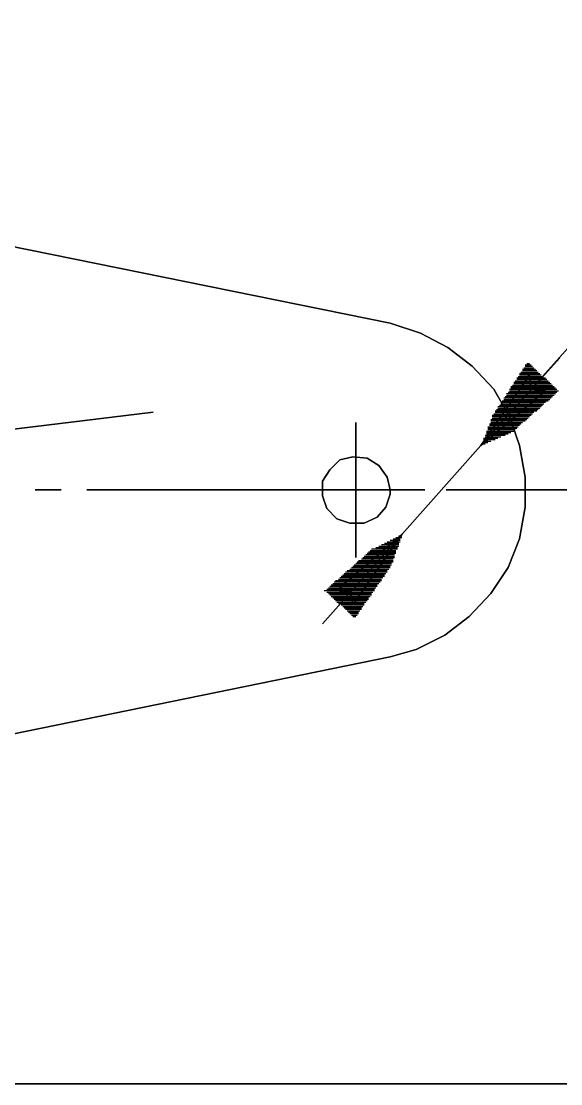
# Model space of a CAD drawing. Extents: x 1 to 210, y 1 to 298.
# Drawn here: x 146.8 to 178.6, y 196.6 to 259.2 of the extents above; entities that cross this region are included whole.
import ezdxf

# ---------------------------------------------------------------- set-up
doc = ezdxf.new("R2010")
doc.units = 0

msp = doc.modelspace()

# ---------------------------------------------------------------- linework, layer by layer
at = {"layer": 'P00000'}
msp.add_lwpolyline([(168.571332, 241.384658), (170.349324, 240.791994), (168.571332, 241.384658)], dxfattribs=at)
at = {"layer": 'P00001'}
msp.add_lwpolyline([(170.349324, 240.791994), (171.958001, 239.945329), (170.349324, 240.791994)], dxfattribs=at)
at = {"layer": 'P00002'}
msp.add_lwpolyline([(171.958001, 239.945329), (173.397329, 238.844659), (171.958001, 239.945329)], dxfattribs=at)
at = {"layer": 'P00003'}
msp.add_lwpolyline([(173.397329, 238.844659), (174.667332, 237.489994), (173.397329, 238.844659)], dxfattribs=at)
at = {"layer": 'P00004'}
msp.add_lwpolyline([(174.667332, 237.489994), (175.598659, 235.881328), (174.667332, 237.489994)], dxfattribs=at)
at = {"layer": 'P00005'}
msp.add_lwpolyline([(175.598659, 235.881328), (176.191334, 234.187993), (175.598659, 235.881328)], dxfattribs=at)
at = {"layer": 'P00006'}
msp.add_lwpolyline([(176.191334, 234.187993), (176.529998, 232.325327), (176.191334, 234.187993)], dxfattribs=at)
at = {"layer": 'P00007'}
msp.add_lwpolyline([(176.529998, 232.325327), (176.529998, 230.547329), (176.529998, 232.325327)], dxfattribs=at)
at = {"layer": 'P00008'}
msp.add_lwpolyline([(176.529998, 230.547329), (176.191334, 228.684658), (176.529998, 230.547329)], dxfattribs=at)
at = {"layer": 'P00009'}
msp.add_lwpolyline([(176.191334, 228.684658), (175.513996, 226.991329), (176.191334, 228.684658)], dxfattribs=at)
at = {"layer": 'P00010'}
msp.add_lwpolyline([(175.513996, 226.991329), (174.497994, 225.467326), (175.513996, 226.991329)], dxfattribs=at)
at = {"layer": 'P00011'}
msp.add_lwpolyline([(174.497994, 225.467326), (173.227992, 224.112661), (174.497994, 225.467326)], dxfattribs=at)
at = {"layer": 'P00012'}
msp.add_lwpolyline([(173.227992, 224.112661), (171.788664, 223.011996), (173.227992, 224.112661)], dxfattribs=at)
at = {"layer": 'P00013'}
msp.add_lwpolyline([(171.788664, 223.011996), (170.095335, 222.165326), (171.788664, 223.011996)], dxfattribs=at)
at = {"layer": 'P00014'}
msp.add_lwpolyline([(170.095335, 222.165326), (168.571332, 221.741994), (170.095335, 222.165326)], dxfattribs=at)
at = {"layer": 'P00015'}
msp.add_lwpolyline([(120.565326, 251.121327), (168.571332, 241.384658), (120.565326, 251.121327)], dxfattribs=at)
at = {"layer": 'P00016'}
msp.add_lwpolyline([(168.571332, 221.741994), (120.565326, 211.920662), (168.571332, 221.741994)], dxfattribs=at)
at = {"layer": 'P00038'}
msp.add_lwpolyline([(168.571332, 231.563326), (168.401995, 232.325327), (168.571332, 231.563326)], dxfattribs=at)
at = {"layer": 'P00039'}
msp.add_lwpolyline([(168.401995, 232.325327), (167.893994, 233.00266), (168.401995, 232.325327)], dxfattribs=at)
at = {"layer": 'P00040'}
msp.add_lwpolyline([(167.893994, 233.00266), (167.216667, 233.425992), (167.893994, 233.00266)], dxfattribs=at)
at = {"layer": 'P00041'}
msp.add_lwpolyline([(167.216667, 233.425992), (166.369991, 233.510661), (167.216667, 233.425992)], dxfattribs=at)
at = {"layer": 'P00042'}
msp.add_lwpolyline([(166.369991, 233.510661), (165.608001, 233.341329), (166.369991, 233.510661)], dxfattribs=at)
at = {"layer": 'P00043'}
msp.add_lwpolyline([(165.608001, 233.341329), (165.015326, 232.748659), (165.608001, 233.341329)], dxfattribs=at)
at = {"layer": 'P00044'}
msp.add_lwpolyline([(165.015326, 232.748659), (164.591999, 232.071327), (165.015326, 232.748659)], dxfattribs=at)
at = {"layer": 'P00045'}
msp.add_lwpolyline([(164.591999, 232.071327), (164.591999, 231.224662), (164.591999, 232.071327)], dxfattribs=at)
at = {"layer": 'P00046'}
msp.add_lwpolyline([(164.591999, 231.224662), (164.846, 230.462661), (164.591999, 231.224662)], dxfattribs=at)
at = {"layer": 'P00047'}
msp.add_lwpolyline([(164.846, 230.462661), (165.438664, 229.869991), (164.846, 230.462661)], dxfattribs=at)
at = {"layer": 'P00048'}
msp.add_lwpolyline([(165.438664, 229.869991), (166.200665, 229.615996), (165.438664, 229.869991)], dxfattribs=at)
at = {"layer": 'P00049'}
msp.add_lwpolyline([(166.200665, 229.615996), (167.047329, 229.615996), (166.200665, 229.615996)], dxfattribs=at)
at = {"layer": 'P00050'}
msp.add_lwpolyline([(167.047329, 229.615996), (167.809331, 229.95466), (167.047329, 229.615996)], dxfattribs=at)
at = {"layer": 'P00051'}
msp.add_lwpolyline([(167.809331, 229.95466), (168.317332, 230.547329), (167.809331, 229.95466)], dxfattribs=at)
at = {"layer": 'P00052'}
msp.add_lwpolyline([(168.317332, 230.547329), (168.571332, 231.309325), (168.317332, 230.547329)], dxfattribs=at)
at = {"layer": 'P00053'}
msp.add_lwpolyline([(168.571332, 231.309325), (168.571332, 231.563326), (168.571332, 231.309325)], dxfattribs=at)
at = {"layer": 'P00082'}
msp.add_lwpolyline([(162.559996, 231.563326), (166.539329, 231.563326), (162.559996, 231.563326)], dxfattribs=at)
at = {"layer": 'P00083'}
msp.add_lwpolyline([(170.603325, 231.563326), (166.539329, 231.563326), (170.603325, 231.563326)], dxfattribs=at)
at = {"layer": 'P00084'}
msp.add_lwpolyline([(166.539329, 227.583993), (166.539329, 231.563326), (166.539329, 227.583993)], dxfattribs=at)
at = {"layer": 'P00085'}
msp.add_lwpolyline([(166.539329, 235.542659), (166.539329, 231.563326), (166.539329, 235.542659)], dxfattribs=at)
at = {"layer": 'P00100'}
msp.add_lwpolyline([(147.658666, 231.563326), (149.182668, 231.563326), (147.658666, 231.563326)], dxfattribs=at)
at = {"layer": 'P00101'}
msp.add_lwpolyline([(150.70666, 231.563326), (167.385993, 231.563326), (150.70666, 231.563326)], dxfattribs=at)
at = {"layer": 'P00102'}
msp.add_lwpolyline([(168.825332, 231.563326), (170.433998, 231.563326), (168.825332, 231.563326)], dxfattribs=at)
at = {"layer": 'P00103'}
msp.add_lwpolyline([(171.873327, 231.563326), (188.55266, 231.563326), (171.873327, 231.563326)], dxfattribs=at)
at = {"layer": 'P00109'}
msp.add_lwpolyline([(173.90533, 234.187993), (196.257336, 259.164661), (173.90533, 234.187993)], dxfattribs=at)
at = {"layer": 'P00121'}
msp.add_lwpolyline([(136.397994, 233.933993), (154.60133, 236.135328), (136.397994, 233.933993)], dxfattribs=at)
at = {"layer": 'P00762'}
msp.add_lwpolyline([(46.566667, 196.596), (186.60532, 196.596), (46.566667, 196.596)], dxfattribs=at)
at = {"layer": 'P00922'}
msp.add_lwpolyline([(169.079333, 228.853995), (169.248659, 228.853995)], dxfattribs=at)
at = {"layer": 'P00923'}
msp.add_lwpolyline([(168.909996, 228.769326), (169.248659, 228.769326)], dxfattribs=at)
at = {"layer": 'P00924'}
msp.add_lwpolyline([(168.740658, 228.684658), (169.163996, 228.684658)], dxfattribs=at)
at = {"layer": 'P00925'}
msp.add_lwpolyline([(168.571332, 228.599995), (169.163996, 228.599995)], dxfattribs=at)
at = {"layer": 'P00926'}
msp.add_lwpolyline([(168.401995, 228.515326), (169.163996, 228.515326)], dxfattribs=at)
at = {"layer": 'P00927'}
msp.add_lwpolyline([(168.232658, 228.430663), (169.079333, 228.430663)], dxfattribs=at)
at = {"layer": 'P00928'}
msp.add_lwpolyline([(168.063331, 228.345994), (169.079333, 228.345994)], dxfattribs=at)
at = {"layer": 'P00929'}
msp.add_lwpolyline([(167.893994, 228.261326), (169.079333, 228.261326)], dxfattribs=at)
at = {"layer": 'P00930'}
msp.add_lwpolyline([(167.724668, 228.176662), (168.994659, 228.176662)], dxfattribs=at)
at = {"layer": 'P00931'}
msp.add_lwpolyline([(167.470667, 228.091994), (168.994659, 228.091994)], dxfattribs=at)
at = {"layer": 'P00932'}
msp.add_lwpolyline([(167.385993, 228.007325), (168.909996, 228.007325)], dxfattribs=at)
at = {"layer": 'P00933'}
msp.add_lwpolyline([(167.30133, 227.922662), (168.909996, 227.922662)], dxfattribs=at)
at = {"layer": 'P00934'}
msp.add_lwpolyline([(167.216667, 227.837993), (168.909996, 227.837993)], dxfattribs=at)
at = {"layer": 'P00935'}
msp.add_lwpolyline([(167.131993, 227.753325), (168.825332, 227.753325)], dxfattribs=at)
at = {"layer": 'P00936'}
msp.add_lwpolyline([(167.047329, 227.668661), (168.825332, 227.668661)], dxfattribs=at)
at = {"layer": 'P00937'}
msp.add_lwpolyline([(166.962666, 227.583993), (168.825332, 227.583993)], dxfattribs=at)
at = {"layer": 'P00938'}
msp.add_lwpolyline([(166.877992, 227.49933), (168.740658, 227.49933)], dxfattribs=at)
at = {"layer": 'P00939'}
msp.add_lwpolyline([(166.708666, 227.414661), (168.740658, 227.414661)], dxfattribs=at)
at = {"layer": 'P00940'}
msp.add_lwpolyline([(166.623992, 227.329992), (168.740658, 227.329992)], dxfattribs=at)
at = {"layer": 'P00941'}
msp.add_lwpolyline([(166.539329, 227.245329), (168.655995, 227.245329)], dxfattribs=at)
at = {"layer": 'P00942'}
msp.add_lwpolyline([(166.454665, 227.160661), (168.655995, 227.160661)], dxfattribs=at)
at = {"layer": 'P00943'}
msp.add_lwpolyline([(166.369991, 227.075992), (168.571332, 227.075992)], dxfattribs=at)
at = {"layer": 'P00944'}
msp.add_lwpolyline([(166.285328, 226.991329), (168.571332, 226.991329)], dxfattribs=at)
at = {"layer": 'P00945'}
msp.add_lwpolyline([(166.200665, 226.90666), (168.486658, 226.90666)], dxfattribs=at)
at = {"layer": 'P00946'}
msp.add_lwpolyline([(166.031328, 226.821992), (168.401995, 226.821992)], dxfattribs=at)
at = {"layer": 'P00947'}
msp.add_lwpolyline([(165.946665, 226.737328), (168.401995, 226.737328)], dxfattribs=at)
at = {"layer": 'P00948'}
msp.add_lwpolyline([(165.862001, 226.65266), (168.317332, 226.65266)], dxfattribs=at)
at = {"layer": 'P00949'}
msp.add_lwpolyline([(165.777327, 226.567991), (168.232658, 226.567991)], dxfattribs=at)
at = {"layer": 'P00950'}
msp.add_lwpolyline([(165.692664, 226.483328), (168.232658, 226.483328)], dxfattribs=at)
at = {"layer": 'P00951'}
msp.add_lwpolyline([(165.608001, 226.398659), (168.147994, 226.398659)], dxfattribs=at)
at = {"layer": 'P00952'}
msp.add_lwpolyline([(165.523327, 226.313996), (168.063331, 226.313996)], dxfattribs=at)
at = {"layer": 'P00953'}
msp.add_lwpolyline([(165.354, 226.229328), (168.063331, 226.229328)], dxfattribs=at)
at = {"layer": 'P00954'}
msp.add_lwpolyline([(165.269326, 226.144659), (167.978668, 226.144659)], dxfattribs=at)
at = {"layer": 'P00955'}
msp.add_lwpolyline([(165.184663, 226.059996), (167.893994, 226.059996)], dxfattribs=at)
at = {"layer": 'P00956'}
msp.add_lwpolyline([(165.1, 225.975327), (167.809331, 225.975327)], dxfattribs=at)
at = {"layer": 'P00957'}
msp.add_lwpolyline([(165.015326, 225.890658), (167.809331, 225.890658)], dxfattribs=at)
at = {"layer": 'P00958'}
msp.add_lwpolyline([(164.930663, 225.805995), (167.724668, 225.805995)], dxfattribs=at)
at = {"layer": 'P00959'}
msp.add_lwpolyline([(164.846, 225.721327), (167.639994, 225.721327)], dxfattribs=at)
at = {"layer": 'P00960'}
msp.add_lwpolyline([(164.676662, 225.636658), (167.639994, 225.636658)], dxfattribs=at)
at = {"layer": 'P00961'}
msp.add_lwpolyline([(164.846, 225.551995), (167.55533, 225.551995)], dxfattribs=at)
at = {"layer": 'P00962'}
msp.add_lwpolyline([(164.930663, 225.467326), (167.470667, 225.467326)], dxfattribs=at)
at = {"layer": 'P00963'}
msp.add_lwpolyline([(165.015326, 225.382663), (167.470667, 225.382663)], dxfattribs=at)
at = {"layer": 'P00964'}
msp.add_lwpolyline([(165.1, 225.297994), (167.385993, 225.297994)], dxfattribs=at)
at = {"layer": 'P00965'}
msp.add_lwpolyline([(165.184663, 225.213326), (167.30133, 225.213326)], dxfattribs=at)
at = {"layer": 'P00966'}
msp.add_lwpolyline([(165.269326, 225.128663), (167.30133, 225.128663)], dxfattribs=at)
at = {"layer": 'P00967'}
msp.add_lwpolyline([(165.354, 225.043994), (167.216667, 225.043994)], dxfattribs=at)
at = {"layer": 'P00968'}
msp.add_lwpolyline([(165.438664, 224.959325), (167.131993, 224.959325)], dxfattribs=at)
at = {"layer": 'P00969'}
msp.add_lwpolyline([(165.523327, 224.874662), (167.047329, 224.874662)], dxfattribs=at)
at = {"layer": 'P00970'}
msp.add_lwpolyline([(165.692664, 224.789994), (167.047329, 224.789994)], dxfattribs=at)
at = {"layer": 'P00971'}
msp.add_lwpolyline([(165.777327, 224.705325), (166.962666, 224.705325)], dxfattribs=at)
at = {"layer": 'P00972'}
msp.add_lwpolyline([(165.862001, 224.620662), (166.877992, 224.620662)], dxfattribs=at)
at = {"layer": 'P00973'}
msp.add_lwpolyline([(165.946665, 224.535993), (166.877992, 224.535993)], dxfattribs=at)
at = {"layer": 'P00974'}
msp.add_lwpolyline([(166.031328, 224.45133), (166.793329, 224.45133)], dxfattribs=at)
at = {"layer": 'P00975'}
msp.add_lwpolyline([(166.115991, 224.366661), (166.708666, 224.366661)], dxfattribs=at)
at = {"layer": 'P00976'}
msp.add_lwpolyline([(166.200665, 224.281993), (166.708666, 224.281993)], dxfattribs=at)
at = {"layer": 'P00977'}
msp.add_lwpolyline([(166.285328, 224.197329), (166.623992, 224.197329)], dxfattribs=at)
at = {"layer": 'P00978'}
msp.add_lwpolyline([(166.369991, 224.112661), (166.539329, 224.112661), (166.369991, 224.112661)], dxfattribs=at)
at = {"layer": 'P00979'}
msp.add_lwpolyline([(169.248659, 228.938658), (165.438664, 225.636658), (169.248659, 228.938658)], dxfattribs=at)
at = {"layer": 'P00980'}
msp.add_lwpolyline([(165.438664, 225.636658), (166.200665, 225.551995), (165.438664, 225.636658)], dxfattribs=at)
at = {"layer": 'P00981'}
msp.add_lwpolyline([(166.200665, 225.551995), (166.369991, 224.789994), (166.200665, 225.551995)], dxfattribs=at)
at = {"layer": 'P00982'}
msp.add_lwpolyline([(166.369991, 224.789994), (169.248659, 228.938658), (166.369991, 224.789994)], dxfattribs=at)
at = {"layer": 'P00983'}
msp.add_lwpolyline([(169.248659, 228.938658), (164.591999, 223.689329), (169.248659, 228.938658)], dxfattribs=at)
at = {"layer": 'P00984'}
msp.add_lwpolyline([(169.163996, 228.853995), (169.248659, 228.853995)], dxfattribs=at)
at = {"layer": 'P00985'}
msp.add_lwpolyline([(169.079333, 228.769326), (169.163996, 228.769326)], dxfattribs=at)
at = {"layer": 'P00986'}
msp.add_lwpolyline([(168.994659, 228.684658), (169.079333, 228.684658)], dxfattribs=at)
at = {"layer": 'P00987'}
msp.add_lwpolyline([(168.909996, 228.599995), (168.994659, 228.599995)], dxfattribs=at)
at = {"layer": 'P00988'}
msp.add_lwpolyline([(168.825332, 228.515326), (168.909996, 228.515326)], dxfattribs=at)
at = {"layer": 'P00989'}
msp.add_lwpolyline([(168.740658, 228.430663), (168.825332, 228.430663)], dxfattribs=at)
at = {"layer": 'P00990'}
msp.add_lwpolyline([(168.571332, 228.345994), (168.740658, 228.345994)], dxfattribs=at)
at = {"layer": 'P00991'}
msp.add_lwpolyline([(168.486658, 228.261326), (168.655995, 228.261326)], dxfattribs=at)
at = {"layer": 'P00992'}
msp.add_lwpolyline([(168.401995, 228.176662), (168.571332, 228.176662)], dxfattribs=at)
at = {"layer": 'P00993'}
msp.add_lwpolyline([(168.317332, 228.091994), (168.486658, 228.091994)], dxfattribs=at)
at = {"layer": 'P00994'}
msp.add_lwpolyline([(168.232658, 228.007325), (168.486658, 228.007325)], dxfattribs=at)
at = {"layer": 'P00995'}
msp.add_lwpolyline([(168.147994, 227.922662), (168.401995, 227.922662)], dxfattribs=at)
at = {"layer": 'P00996'}
msp.add_lwpolyline([(167.978668, 227.837993), (168.317332, 227.837993)], dxfattribs=at)
at = {"layer": 'P00997'}
msp.add_lwpolyline([(167.893994, 227.753325), (168.232658, 227.753325)], dxfattribs=at)
at = {"layer": 'P00998'}
msp.add_lwpolyline([(167.809331, 227.668661), (168.147994, 227.668661)], dxfattribs=at)
at = {"layer": 'P00999'}
msp.add_lwpolyline([(167.724668, 227.583993), (168.063331, 227.583993)], dxfattribs=at)
at = {"layer": 'P01000'}
msp.add_lwpolyline([(167.639994, 227.49933), (167.978668, 227.49933)], dxfattribs=at)
at = {"layer": 'P01001'}
msp.add_lwpolyline([(167.55533, 227.414661), (167.893994, 227.414661)], dxfattribs=at)
at = {"layer": 'P01002'}
msp.add_lwpolyline([(167.470667, 227.329992), (167.809331, 227.329992)], dxfattribs=at)
at = {"layer": 'P01003'}
msp.add_lwpolyline([(167.30133, 227.245329), (167.724668, 227.245329)], dxfattribs=at)
at = {"layer": 'P01004'}
msp.add_lwpolyline([(167.216667, 227.160661), (167.724668, 227.160661)], dxfattribs=at)
at = {"layer": 'P01005'}
msp.add_lwpolyline([(167.131993, 227.075992), (167.639994, 227.075992)], dxfattribs=at)
at = {"layer": 'P01006'}
msp.add_lwpolyline([(167.047329, 226.991329), (167.55533, 226.991329)], dxfattribs=at)
at = {"layer": 'P01007'}
msp.add_lwpolyline([(166.962666, 226.90666), (167.470667, 226.90666)], dxfattribs=at)
at = {"layer": 'P01008'}
msp.add_lwpolyline([(166.877992, 226.821992), (167.385993, 226.821992)], dxfattribs=at)
at = {"layer": 'P01009'}
msp.add_lwpolyline([(166.708666, 226.737328), (167.30133, 226.737328)], dxfattribs=at)
at = {"layer": 'P01010'}
msp.add_lwpolyline([(166.623992, 226.65266), (167.216667, 226.65266)], dxfattribs=at)
at = {"layer": 'P01011'}
msp.add_lwpolyline([(166.539329, 226.567991), (167.131993, 226.567991)], dxfattribs=at)
at = {"layer": 'P01012'}
msp.add_lwpolyline([(166.454665, 226.483328), (167.047329, 226.483328)], dxfattribs=at)
at = {"layer": 'P01013'}
msp.add_lwpolyline([(166.369991, 226.398659), (166.962666, 226.398659)], dxfattribs=at)
at = {"layer": 'P01014'}
msp.add_lwpolyline([(166.285328, 226.313996), (166.962666, 226.313996)], dxfattribs=at)
at = {"layer": 'P01015'}
msp.add_lwpolyline([(166.200665, 226.229328), (166.877992, 226.229328)], dxfattribs=at)
at = {"layer": 'P01016'}
msp.add_lwpolyline([(166.031328, 226.144659), (166.793329, 226.144659)], dxfattribs=at)
at = {"layer": 'P01017'}
msp.add_lwpolyline([(165.946665, 226.059996), (166.708666, 226.059996)], dxfattribs=at)
at = {"layer": 'P01018'}
msp.add_lwpolyline([(165.862001, 225.975327), (166.623992, 225.975327)], dxfattribs=at)
at = {"layer": 'P01019'}
msp.add_lwpolyline([(165.777327, 225.890658), (166.539329, 225.890658)], dxfattribs=at)
at = {"layer": 'P01020'}
msp.add_lwpolyline([(165.692664, 225.805995), (166.454665, 225.805995)], dxfattribs=at)
at = {"layer": 'P01021'}
msp.add_lwpolyline([(165.608001, 225.721327), (166.369991, 225.721327)], dxfattribs=at)
at = {"layer": 'P01022'}
msp.add_lwpolyline([(165.438664, 225.636658), (166.285328, 225.636658), (165.438664, 225.636658)], dxfattribs=at)
at = {"layer": 'P01023'}
msp.add_lwpolyline([(168.994659, 228.599995), (169.079333, 228.599995)], dxfattribs=at)
at = {"layer": 'P01024'}
msp.add_lwpolyline([(168.909996, 228.515326), (168.994659, 228.515326)], dxfattribs=at)
at = {"layer": 'P01025'}
msp.add_lwpolyline([(168.825332, 228.430663), (168.909996, 228.430663)], dxfattribs=at)
at = {"layer": 'P01026'}
msp.add_lwpolyline([(168.740658, 228.345994), (168.909996, 228.345994)], dxfattribs=at)
at = {"layer": 'P01027'}
msp.add_lwpolyline([(168.655995, 228.261326), (168.825332, 228.261326)], dxfattribs=at)
at = {"layer": 'P01028'}
msp.add_lwpolyline([(168.571332, 228.176662), (168.740658, 228.176662)], dxfattribs=at)
at = {"layer": 'P01029'}
msp.add_lwpolyline([(168.486658, 228.091994), (168.740658, 228.091994)], dxfattribs=at)
at = {"layer": 'P01030'}
msp.add_lwpolyline([(168.486658, 228.007325), (168.655995, 228.007325)], dxfattribs=at)
at = {"layer": 'P01031'}
msp.add_lwpolyline([(168.401995, 227.922662), (168.571332, 227.922662)], dxfattribs=at)
at = {"layer": 'P01032'}
msp.add_lwpolyline([(168.317332, 227.837993), (168.486658, 227.837993)], dxfattribs=at)
at = {"layer": 'P01033'}
msp.add_lwpolyline([(168.232658, 227.753325), (168.486658, 227.753325)], dxfattribs=at)
at = {"layer": 'P01034'}
msp.add_lwpolyline([(168.147994, 227.668661), (168.401995, 227.668661)], dxfattribs=at)
at = {"layer": 'P01035'}
msp.add_lwpolyline([(168.063331, 227.583993), (168.317332, 227.583993)], dxfattribs=at)
at = {"layer": 'P01036'}
msp.add_lwpolyline([(167.978668, 227.49933), (168.317332, 227.49933)], dxfattribs=at)
at = {"layer": 'P01037'}
msp.add_lwpolyline([(167.893994, 227.414661), (168.232658, 227.414661)], dxfattribs=at)
at = {"layer": 'P01038'}
msp.add_lwpolyline([(167.809331, 227.329992), (168.147994, 227.329992)], dxfattribs=at)
at = {"layer": 'P01039'}
msp.add_lwpolyline([(167.724668, 227.245329), (168.147994, 227.245329)], dxfattribs=at)
at = {"layer": 'P01040'}
msp.add_lwpolyline([(167.724668, 227.160661), (168.063331, 227.160661)], dxfattribs=at)
at = {"layer": 'P01041'}
msp.add_lwpolyline([(167.639994, 227.075992), (167.978668, 227.075992)], dxfattribs=at)
at = {"layer": 'P01042'}
msp.add_lwpolyline([(167.55533, 226.991329), (167.978668, 226.991329)], dxfattribs=at)
at = {"layer": 'P01043'}
msp.add_lwpolyline([(167.470667, 226.90666), (167.893994, 226.90666)], dxfattribs=at)
at = {"layer": 'P01044'}
msp.add_lwpolyline([(167.385993, 226.821992), (167.809331, 226.821992)], dxfattribs=at)
at = {"layer": 'P01045'}
msp.add_lwpolyline([(167.30133, 226.737328), (167.724668, 226.737328)], dxfattribs=at)
at = {"layer": 'P01046'}
msp.add_lwpolyline([(167.216667, 226.65266), (167.724668, 226.65266)], dxfattribs=at)
at = {"layer": 'P01047'}
msp.add_lwpolyline([(167.131993, 226.567991), (167.639994, 226.567991)], dxfattribs=at)
at = {"layer": 'P01048'}
msp.add_lwpolyline([(167.047329, 226.483328), (167.55533, 226.483328)], dxfattribs=at)
at = {"layer": 'P01049'}
msp.add_lwpolyline([(166.962666, 226.398659), (167.55533, 226.398659)], dxfattribs=at)
at = {"layer": 'P01050'}
msp.add_lwpolyline([(166.962666, 226.313996), (167.470667, 226.313996)], dxfattribs=at)
at = {"layer": 'P01051'}
msp.add_lwpolyline([(166.877992, 226.229328), (167.385993, 226.229328)], dxfattribs=at)
at = {"layer": 'P01052'}
msp.add_lwpolyline([(166.793329, 226.144659), (167.385993, 226.144659)], dxfattribs=at)
at = {"layer": 'P01053'}
msp.add_lwpolyline([(166.708666, 226.059996), (167.30133, 226.059996)], dxfattribs=at)
at = {"layer": 'P01054'}
msp.add_lwpolyline([(166.623992, 225.975327), (167.216667, 225.975327)], dxfattribs=at)
at = {"layer": 'P01055'}
msp.add_lwpolyline([(166.539329, 225.890658), (167.216667, 225.890658)], dxfattribs=at)
at = {"layer": 'P01056'}
msp.add_lwpolyline([(166.454665, 225.805995), (167.131993, 225.805995)], dxfattribs=at)
at = {"layer": 'P01057'}
msp.add_lwpolyline([(166.369991, 225.721327), (167.047329, 225.721327)], dxfattribs=at)
at = {"layer": 'P01058'}
msp.add_lwpolyline([(166.285328, 225.636658), (166.962666, 225.636658)], dxfattribs=at)
at = {"layer": 'P01059'}
msp.add_lwpolyline([(166.200665, 225.551995), (166.962666, 225.551995)], dxfattribs=at)
at = {"layer": 'P01060'}
msp.add_lwpolyline([(166.285328, 225.467326), (166.877992, 225.467326)], dxfattribs=at)
at = {"layer": 'P01061'}
msp.add_lwpolyline([(166.285328, 225.382663), (166.793329, 225.382663)], dxfattribs=at)
at = {"layer": 'P01062'}
msp.add_lwpolyline([(166.285328, 225.297994), (166.793329, 225.297994)], dxfattribs=at)
at = {"layer": 'P01063'}
msp.add_lwpolyline([(166.285328, 225.213326), (166.708666, 225.213326)], dxfattribs=at)
at = {"layer": 'P01064'}
msp.add_lwpolyline([(166.369991, 225.128663), (166.623992, 225.128663)], dxfattribs=at)
at = {"layer": 'P01065'}
msp.add_lwpolyline([(166.369991, 225.043994), (166.623992, 225.043994)], dxfattribs=at)
at = {"layer": 'P01066'}
msp.add_lwpolyline([(166.369991, 224.959325), (166.539329, 224.959325)], dxfattribs=at)
at = {"layer": 'P01067'}
msp.add_lwpolyline([(166.369991, 224.874662), (166.454665, 224.874662), (166.369991, 224.874662)], dxfattribs=at)
at = {"layer": 'P01068'}
msp.add_lwpolyline([(176.614661, 239.013996), (176.783998, 239.013996)], dxfattribs=at)
at = {"layer": 'P01069'}
msp.add_lwpolyline([(176.529998, 238.929328), (176.868661, 238.929328)], dxfattribs=at)
at = {"layer": 'P01070'}
msp.add_lwpolyline([(176.529998, 238.844659), (176.953325, 238.844659)], dxfattribs=at)
at = {"layer": 'P01071'}
msp.add_lwpolyline([(176.445335, 238.759996), (177.037999, 238.759996)], dxfattribs=at)
at = {"layer": 'P01072'}
msp.add_lwpolyline([(176.360661, 238.675327), (177.122662, 238.675327)], dxfattribs=at)
at = {"layer": 'P01073'}
msp.add_lwpolyline([(176.360661, 238.590658), (177.207325, 238.590658)], dxfattribs=at)
at = {"layer": 'P01074'}
msp.add_lwpolyline([(176.275997, 238.505995), (177.291999, 238.505995)], dxfattribs=at)
at = {"layer": 'P01075'}
msp.add_lwpolyline([(176.191334, 238.421327), (177.376662, 238.421327)], dxfattribs=at)
at = {"layer": 'P01076'}
msp.add_lwpolyline([(176.191334, 238.336658), (177.461326, 238.336658)], dxfattribs=at)
at = {"layer": 'P01077'}
msp.add_lwpolyline([(176.10666, 238.251995), (177.546, 238.251995)], dxfattribs=at)
at = {"layer": 'P01078'}
msp.add_lwpolyline([(176.021997, 238.167326), (177.715326, 238.167326)], dxfattribs=at)
at = {"layer": 'P01079'}
msp.add_lwpolyline([(176.021997, 238.082658), (177.8, 238.082658)], dxfattribs=at)
at = {"layer": 'P01080'}
msp.add_lwpolyline([(175.937334, 237.997994), (177.884663, 237.997994)], dxfattribs=at)
at = {"layer": 'P01081'}
msp.add_lwpolyline([(175.85266, 237.913326), (177.969326, 237.913326)], dxfattribs=at)
at = {"layer": 'P01082'}
msp.add_lwpolyline([(175.85266, 237.828663), (178.054, 237.828663)], dxfattribs=at)
at = {"layer": 'P01083'}
msp.add_lwpolyline([(175.767997, 237.743994), (178.138664, 237.743994)], dxfattribs=at)
at = {"layer": 'P01084'}
msp.add_lwpolyline([(175.683333, 237.659325), (178.223327, 237.659325)], dxfattribs=at)
at = {"layer": 'P01085'}
msp.add_lwpolyline([(175.683333, 237.574662), (178.308001, 237.574662)], dxfattribs=at)
at = {"layer": 'P01086'}
msp.add_lwpolyline([(175.598659, 237.489994), (178.392664, 237.489994)], dxfattribs=at)
at = {"layer": 'P01087'}
msp.add_lwpolyline([(175.598659, 237.405325), (178.477327, 237.405325)], dxfattribs=at)
at = {"layer": 'P01088'}
msp.add_lwpolyline([(175.513996, 237.320662), (178.392664, 237.320662)], dxfattribs=at)
at = {"layer": 'P01089'}
msp.add_lwpolyline([(175.429333, 237.235993), (178.308001, 237.235993)], dxfattribs=at)
at = {"layer": 'P01090'}
msp.add_lwpolyline([(175.429333, 237.151325), (178.223327, 237.151325)], dxfattribs=at)
at = {"layer": 'P01091'}
msp.add_lwpolyline([(175.344659, 237.066661), (178.138664, 237.066661)], dxfattribs=at)
at = {"layer": 'P01092'}
msp.add_lwpolyline([(175.259996, 236.981993), (178.054, 236.981993)], dxfattribs=at)
at = {"layer": 'P01093'}
msp.add_lwpolyline([(175.259996, 236.897329), (177.969326, 236.897329)], dxfattribs=at)
at = {"layer": 'P01094'}
msp.add_lwpolyline([(175.175332, 236.812661), (177.884663, 236.812661)], dxfattribs=at)
at = {"layer": 'P01095'}
msp.add_lwpolyline([(175.090658, 236.727992), (177.715326, 236.727992)], dxfattribs=at)
at = {"layer": 'P01096'}
msp.add_lwpolyline([(175.090658, 236.643329), (177.630663, 236.643329)], dxfattribs=at)
at = {"layer": 'P01097'}
msp.add_lwpolyline([(175.005995, 236.55866), (177.546, 236.55866)], dxfattribs=at)
at = {"layer": 'P01098'}
msp.add_lwpolyline([(174.921332, 236.473992), (177.461326, 236.473992)], dxfattribs=at)
at = {"layer": 'P01099'}
msp.add_lwpolyline([(174.921332, 236.389329), (177.376662, 236.389329)], dxfattribs=at)
at = {"layer": 'P01100'}
msp.add_lwpolyline([(174.836658, 236.30466), (177.291999, 236.30466)], dxfattribs=at)
at = {"layer": 'P01101'}
msp.add_lwpolyline([(174.751995, 236.219991), (177.207325, 236.219991)], dxfattribs=at)
at = {"layer": 'P01102'}
msp.add_lwpolyline([(174.751995, 236.135328), (177.037999, 236.135328)], dxfattribs=at)
at = {"layer": 'P01103'}
msp.add_lwpolyline([(174.667332, 236.05066), (176.953325, 236.05066)], dxfattribs=at)
at = {"layer": 'P01104'}
msp.add_lwpolyline([(174.582658, 235.965991), (176.868661, 235.965991)], dxfattribs=at)
at = {"layer": 'P01105'}
msp.add_lwpolyline([(174.582658, 235.881328), (176.783998, 235.881328)], dxfattribs=at)
at = {"layer": 'P01106'}
msp.add_lwpolyline([(174.582658, 235.796659), (176.699324, 235.796659)], dxfattribs=at)
at = {"layer": 'P01107'}
msp.add_lwpolyline([(174.497994, 235.711996), (176.614661, 235.711996)], dxfattribs=at)
at = {"layer": 'P01108'}
msp.add_lwpolyline([(174.497994, 235.627327), (176.529998, 235.627327)], dxfattribs=at)
at = {"layer": 'P01109'}
msp.add_lwpolyline([(174.497994, 235.542659), (176.360661, 235.542659)], dxfattribs=at)
at = {"layer": 'P01110'}
msp.add_lwpolyline([(174.413331, 235.457995), (176.275997, 235.457995)], dxfattribs=at)
at = {"layer": 'P01111'}
msp.add_lwpolyline([(174.413331, 235.373327), (176.191334, 235.373327)], dxfattribs=at)
at = {"layer": 'P01112'}
msp.add_lwpolyline([(174.328668, 235.288658), (176.10666, 235.288658)], dxfattribs=at)
at = {"layer": 'P01113'}
msp.add_lwpolyline([(174.328668, 235.203995), (176.021997, 235.203995)], dxfattribs=at)
at = {"layer": 'P01114'}
msp.add_lwpolyline([(174.328668, 235.119326), (175.937334, 235.119326)], dxfattribs=at)
at = {"layer": 'P01115'}
msp.add_lwpolyline([(174.243994, 235.034658), (175.85266, 235.034658)], dxfattribs=at)
at = {"layer": 'P01116'}
msp.add_lwpolyline([(174.243994, 234.949995), (175.683333, 234.949995)], dxfattribs=at)
at = {"layer": 'P01117'}
msp.add_lwpolyline([(174.243994, 234.865326), (175.513996, 234.865326)], dxfattribs=at)
at = {"layer": 'P01118'}
msp.add_lwpolyline([(174.159331, 234.780663), (175.344659, 234.780663)], dxfattribs=at)
at = {"layer": 'P01119'}
msp.add_lwpolyline([(174.159331, 234.695994), (175.090658, 234.695994)], dxfattribs=at)
at = {"layer": 'P01120'}
msp.add_lwpolyline([(174.074668, 234.611326), (174.921332, 234.611326)], dxfattribs=at)
at = {"layer": 'P01121'}
msp.add_lwpolyline([(174.074668, 234.526662), (174.751995, 234.526662)], dxfattribs=at)
at = {"layer": 'P01122'}
msp.add_lwpolyline([(174.074668, 234.441994), (174.497994, 234.441994)], dxfattribs=at)
at = {"layer": 'P01123'}
msp.add_lwpolyline([(173.989994, 234.357325), (174.328668, 234.357325)], dxfattribs=at)
at = {"layer": 'P01124'}
msp.add_lwpolyline([(173.989994, 234.272662), (174.159331, 234.272662), (173.989994, 234.272662)], dxfattribs=at)
at = {"layer": 'P01125'}
msp.add_lwpolyline([(173.90533, 234.187993), (177.715326, 237.405325), (173.90533, 234.187993)], dxfattribs=at)
at = {"layer": 'P01126'}
msp.add_lwpolyline([(177.715326, 237.405325), (176.868661, 237.489994), (177.715326, 237.405325)], dxfattribs=at)
at = {"layer": 'P01127'}
msp.add_lwpolyline([(176.868661, 237.489994), (176.783998, 238.336658), (176.868661, 237.489994)], dxfattribs=at)
at = {"layer": 'P01128'}
msp.add_lwpolyline([(176.783998, 238.336658), (173.90533, 234.187993), (176.783998, 238.336658)], dxfattribs=at)
at = {"layer": 'P01129'}
msp.add_lwpolyline([(173.90533, 234.187993), (178.562001, 239.35266), (173.90533, 234.187993)], dxfattribs=at)
at = {"layer": 'P01130'}
msp.add_lwpolyline([(176.868661, 237.405325), (177.715326, 237.405325)], dxfattribs=at)
at = {"layer": 'P01131'}
msp.add_lwpolyline([(176.783998, 237.320662), (177.630663, 237.320662)], dxfattribs=at)
at = {"layer": 'P01132'}
msp.add_lwpolyline([(176.699324, 237.235993), (177.546, 237.235993)], dxfattribs=at)
at = {"layer": 'P01133'}
msp.add_lwpolyline([(176.614661, 237.151325), (177.461326, 237.151325)], dxfattribs=at)
at = {"layer": 'P01134'}
msp.add_lwpolyline([(176.529998, 237.066661), (177.376662, 237.066661)], dxfattribs=at)
at = {"layer": 'P01135'}
msp.add_lwpolyline([(176.445335, 236.981993), (177.291999, 236.981993)], dxfattribs=at)
at = {"layer": 'P01136'}
msp.add_lwpolyline([(176.360661, 236.897329), (177.122662, 236.897329)], dxfattribs=at)
at = {"layer": 'P01137'}
msp.add_lwpolyline([(176.275997, 236.812661), (177.037999, 236.812661)], dxfattribs=at)
at = {"layer": 'P01138'}
msp.add_lwpolyline([(176.191334, 236.727992), (176.953325, 236.727992)], dxfattribs=at)
at = {"layer": 'P01139'}
msp.add_lwpolyline([(176.191334, 236.643329), (176.868661, 236.643329)], dxfattribs=at)
at = {"layer": 'P01140'}
msp.add_lwpolyline([(176.10666, 236.55866), (176.783998, 236.55866)], dxfattribs=at)
at = {"layer": 'P01141'}
msp.add_lwpolyline([(176.021997, 236.473992), (176.614661, 236.473992)], dxfattribs=at)
at = {"layer": 'P01142'}
msp.add_lwpolyline([(175.937334, 236.389329), (176.529998, 236.389329)], dxfattribs=at)
at = {"layer": 'P01143'}
msp.add_lwpolyline([(175.85266, 236.30466), (176.445335, 236.30466)], dxfattribs=at)
at = {"layer": 'P01144'}
msp.add_lwpolyline([(175.767997, 236.219991), (176.360661, 236.219991)], dxfattribs=at)
at = {"layer": 'P01145'}
msp.add_lwpolyline([(175.683333, 236.135328), (176.275997, 236.135328)], dxfattribs=at)
at = {"layer": 'P01146'}
msp.add_lwpolyline([(175.598659, 236.05066), (176.191334, 236.05066)], dxfattribs=at)
at = {"layer": 'P01147'}
msp.add_lwpolyline([(175.513996, 235.965991), (176.021997, 235.965991)], dxfattribs=at)
at = {"layer": 'P01148'}
msp.add_lwpolyline([(175.429333, 235.881328), (175.937334, 235.881328)], dxfattribs=at)
at = {"layer": 'P01149'}
msp.add_lwpolyline([(175.429333, 235.796659), (175.85266, 235.796659)], dxfattribs=at)
at = {"layer": 'P01150'}
msp.add_lwpolyline([(175.344659, 235.711996), (175.767997, 235.711996)], dxfattribs=at)
at = {"layer": 'P01151'}
msp.add_lwpolyline([(175.259996, 235.627327), (175.683333, 235.627327)], dxfattribs=at)
at = {"layer": 'P01152'}
msp.add_lwpolyline([(175.175332, 235.542659), (175.513996, 235.542659)], dxfattribs=at)
at = {"layer": 'P01153'}
msp.add_lwpolyline([(175.090658, 235.457995), (175.429333, 235.457995)], dxfattribs=at)
at = {"layer": 'P01154'}
msp.add_lwpolyline([(175.005995, 235.373327), (175.344659, 235.373327)], dxfattribs=at)
at = {"layer": 'P01155'}
msp.add_lwpolyline([(174.921332, 235.288658), (175.259996, 235.288658)], dxfattribs=at)
at = {"layer": 'P01156'}
msp.add_lwpolyline([(174.836658, 235.203995), (175.175332, 235.203995)], dxfattribs=at)
at = {"layer": 'P01157'}
msp.add_lwpolyline([(174.751995, 235.119326), (175.090658, 235.119326)], dxfattribs=at)
at = {"layer": 'P01158'}
msp.add_lwpolyline([(174.667332, 235.034658), (174.921332, 235.034658)], dxfattribs=at)
at = {"layer": 'P01159'}
msp.add_lwpolyline([(174.667332, 234.949995), (174.836658, 234.949995)], dxfattribs=at)
at = {"layer": 'P01160'}
msp.add_lwpolyline([(174.582658, 234.865326), (174.751995, 234.865326)], dxfattribs=at)
at = {"layer": 'P01161'}
msp.add_lwpolyline([(174.497994, 234.780663), (174.667332, 234.780663)], dxfattribs=at)
at = {"layer": 'P01162'}
msp.add_lwpolyline([(174.413331, 234.695994), (174.582658, 234.695994)], dxfattribs=at)
at = {"layer": 'P01163'}
msp.add_lwpolyline([(174.328668, 234.611326), (174.413331, 234.611326)], dxfattribs=at)
at = {"layer": 'P01164'}
msp.add_lwpolyline([(174.243994, 234.526662), (174.328668, 234.526662)], dxfattribs=at)
at = {"layer": 'P01165'}
msp.add_lwpolyline([(174.159331, 234.441994), (174.243994, 234.441994)], dxfattribs=at)
at = {"layer": 'P01166'}
msp.add_lwpolyline([(174.074668, 234.357325), (174.159331, 234.357325)], dxfattribs=at)
at = {"layer": 'P01167'}
msp.add_lwpolyline([(173.989994, 234.272662), (174.074668, 234.272662), (173.989994, 234.272662)], dxfattribs=at)
at = {"layer": 'P01168'}
msp.add_lwpolyline([(176.783998, 238.251995), (176.868661, 238.251995)], dxfattribs=at)
at = {"layer": 'P01169'}
msp.add_lwpolyline([(176.699324, 238.167326), (176.868661, 238.167326)], dxfattribs=at)
at = {"layer": 'P01170'}
msp.add_lwpolyline([(176.614661, 238.082658), (176.868661, 238.082658)], dxfattribs=at)
at = {"layer": 'P01171'}
msp.add_lwpolyline([(176.614661, 237.997994), (176.868661, 237.997994)], dxfattribs=at)
at = {"layer": 'P01172'}
msp.add_lwpolyline([(176.529998, 237.913326), (176.868661, 237.913326)], dxfattribs=at)
at = {"layer": 'P01173'}
msp.add_lwpolyline([(176.445335, 237.828663), (176.868661, 237.828663)], dxfattribs=at)
at = {"layer": 'P01174'}
msp.add_lwpolyline([(176.445335, 237.743994), (176.868661, 237.743994)], dxfattribs=at)
at = {"layer": 'P01175'}
msp.add_lwpolyline([(176.360661, 237.659325), (176.868661, 237.659325)], dxfattribs=at)
at = {"layer": 'P01176'}
msp.add_lwpolyline([(176.275997, 237.574662), (176.868661, 237.574662)], dxfattribs=at)
at = {"layer": 'P01177'}
msp.add_lwpolyline([(176.275997, 237.489994), (176.868661, 237.489994)], dxfattribs=at)
at = {"layer": 'P01178'}
msp.add_lwpolyline([(176.191334, 237.405325), (176.868661, 237.405325)], dxfattribs=at)
at = {"layer": 'P01179'}
msp.add_lwpolyline([(176.10666, 237.320662), (176.783998, 237.320662)], dxfattribs=at)
at = {"layer": 'P01180'}
msp.add_lwpolyline([(176.021997, 237.235993), (176.699324, 237.235993)], dxfattribs=at)
at = {"layer": 'P01181'}
msp.add_lwpolyline([(176.021997, 237.151325), (176.614661, 237.151325)], dxfattribs=at)
at = {"layer": 'P01182'}
msp.add_lwpolyline([(175.937334, 237.066661), (176.529998, 237.066661)], dxfattribs=at)
at = {"layer": 'P01183'}
msp.add_lwpolyline([(175.85266, 236.981993), (176.445335, 236.981993)], dxfattribs=at)
at = {"layer": 'P01184'}
msp.add_lwpolyline([(175.85266, 236.897329), (176.360661, 236.897329)], dxfattribs=at)
at = {"layer": 'P01185'}
msp.add_lwpolyline([(175.767997, 236.812661), (176.275997, 236.812661)], dxfattribs=at)
at = {"layer": 'P01186'}
msp.add_lwpolyline([(175.683333, 236.727992), (176.191334, 236.727992)], dxfattribs=at)
at = {"layer": 'P01187'}
msp.add_lwpolyline([(175.683333, 236.643329), (176.191334, 236.643329)], dxfattribs=at)
at = {"layer": 'P01188'}
msp.add_lwpolyline([(175.598659, 236.55866), (176.10666, 236.55866)], dxfattribs=at)
at = {"layer": 'P01189'}
msp.add_lwpolyline([(175.513996, 236.473992), (176.021997, 236.473992)], dxfattribs=at)
at = {"layer": 'P01190'}
msp.add_lwpolyline([(175.513996, 236.389329), (175.937334, 236.389329)], dxfattribs=at)
at = {"layer": 'P01191'}
msp.add_lwpolyline([(175.429333, 236.30466), (175.85266, 236.30466)], dxfattribs=at)
at = {"layer": 'P01192'}
msp.add_lwpolyline([(175.344659, 236.219991), (175.767997, 236.219991)], dxfattribs=at)
at = {"layer": 'P01193'}
msp.add_lwpolyline([(175.259996, 236.135328), (175.683333, 236.135328)], dxfattribs=at)
at = {"layer": 'P01194'}
msp.add_lwpolyline([(175.259996, 236.05066), (175.598659, 236.05066)], dxfattribs=at)
at = {"layer": 'P01195'}
msp.add_lwpolyline([(175.175332, 235.965991), (175.513996, 235.965991)], dxfattribs=at)
at = {"layer": 'P01196'}
msp.add_lwpolyline([(175.090658, 235.881328), (175.429333, 235.881328)], dxfattribs=at)
at = {"layer": 'P01197'}
msp.add_lwpolyline([(175.090658, 235.796659), (175.429333, 235.796659)], dxfattribs=at)
at = {"layer": 'P01198'}
msp.add_lwpolyline([(175.005995, 235.711996), (175.344659, 235.711996)], dxfattribs=at)
at = {"layer": 'P01199'}
msp.add_lwpolyline([(174.921332, 235.627327), (175.259996, 235.627327)], dxfattribs=at)
at = {"layer": 'P01200'}
msp.add_lwpolyline([(174.921332, 235.542659), (175.175332, 235.542659)], dxfattribs=at)
at = {"layer": 'P01201'}
msp.add_lwpolyline([(174.836658, 235.457995), (175.090658, 235.457995)], dxfattribs=at)
at = {"layer": 'P01202'}
msp.add_lwpolyline([(174.751995, 235.373327), (175.005995, 235.373327)], dxfattribs=at)
at = {"layer": 'P01203'}
msp.add_lwpolyline([(174.751995, 235.288658), (174.921332, 235.288658)], dxfattribs=at)
at = {"layer": 'P01204'}
msp.add_lwpolyline([(174.667332, 235.203995), (174.836658, 235.203995)], dxfattribs=at)
at = {"layer": 'P01205'}
msp.add_lwpolyline([(174.582658, 235.119326), (174.751995, 235.119326)], dxfattribs=at)
at = {"layer": 'P01206'}
msp.add_lwpolyline([(174.497994, 235.034658), (174.667332, 235.034658)], dxfattribs=at)
at = {"layer": 'P01207'}
msp.add_lwpolyline([(174.497994, 234.949995), (174.667332, 234.949995)], dxfattribs=at)
at = {"layer": 'P01208'}
msp.add_lwpolyline([(174.413331, 234.865326), (174.582658, 234.865326)], dxfattribs=at)
at = {"layer": 'P01209'}
msp.add_lwpolyline([(174.328668, 234.780663), (174.497994, 234.780663)], dxfattribs=at)
at = {"layer": 'P01210'}
msp.add_lwpolyline([(174.328668, 234.695994), (174.413331, 234.695994)], dxfattribs=at)
at = {"layer": 'P01211'}
msp.add_lwpolyline([(174.243994, 234.611326), (174.328668, 234.611326)], dxfattribs=at)
at = {"layer": 'P01212'}
msp.add_lwpolyline([(174.159331, 234.526662), (174.243994, 234.526662), (174.159331, 234.526662)], dxfattribs=at)
at = {"layer": 'P01213'}
msp.add_lwpolyline([(169.248659, 228.938658), (173.90533, 234.187993), (169.248659, 228.938658)], dxfattribs=at)

doc.saveas('drawing.dxf')
